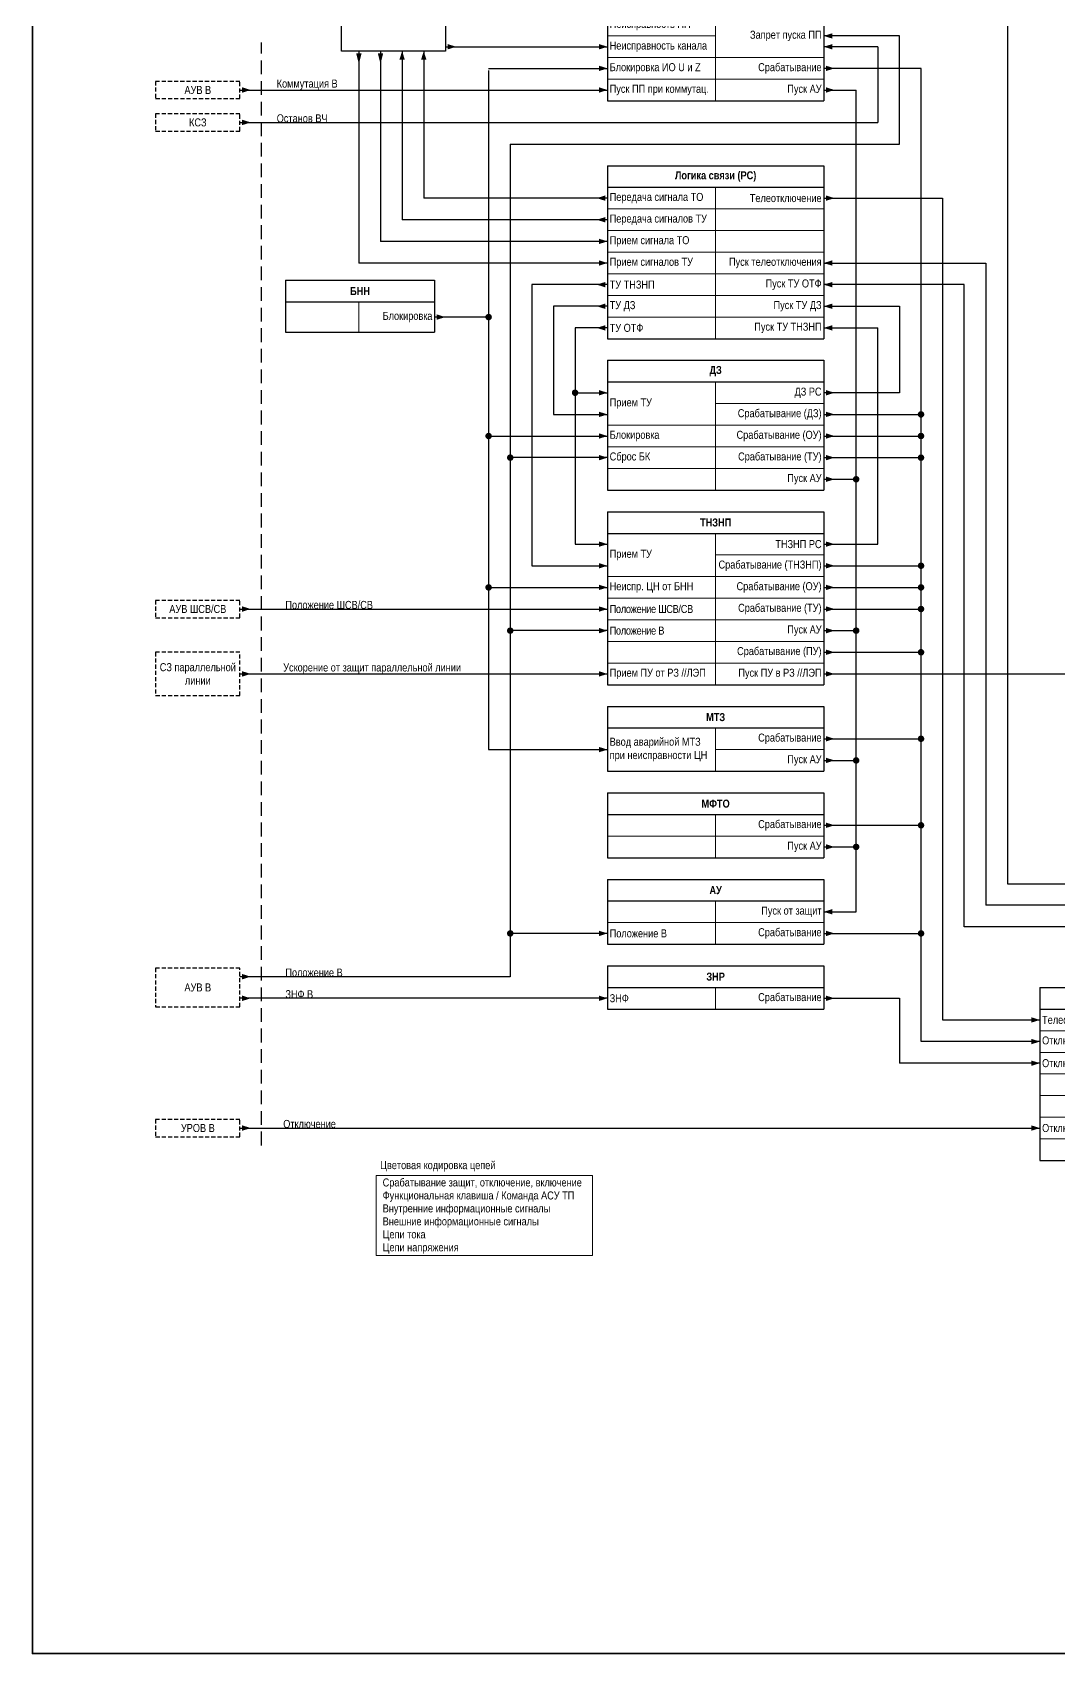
# Model space of a CAD drawing. Header units: millimetres. Extents: x -14593 to 14732, y -17400 to 5232.
# Drawn here: x 2994 to 3469, y -1128 to -378 of the extents above; entities that cross this region are included whole.
import ezdxf
from ezdxf.enums import TextEntityAlignment as Align

# ---------------------------------------------------------------- set-up
doc = ezdxf.new("R2010")
doc.units = ezdxf.units.MM
doc.linetypes.add('штриховая2', pattern=[9.525, 6.35, -3.175])
for name, color, linetype, lineweight in [('Основная', 7, 'Continuous', 30), ('Отключение_включение', 1, 'Continuous', 30), ('Тонкая', 7, 'Continuous', 18), ('Цепи внешние', 84, 'Continuous', 30), ('Цепи внутренние', 5, 'Continuous', 30), ('Цепи ТН', 200, 'Continuous', 30), ('Цепи ТТ', 23, 'Continuous', 30), ('Цепь - ФК и АСУ', 132, 'Continuous', 30)]:
    doc.layers.add(name, color=color, linetype=linetype, lineweight=lineweight)
doc.layers.add('Рамка', color=8, linetype='Continuous', lineweight=35, plot=False)
doc.styles.add('Narrow', font='ARIALN.TTF')
doc.styles.add('Табл дан', font='ARIALN.TTF')
doc.styles.add('Табл загол', font='ARIALNB.TTF')

# ---------------------------------------------------------------- blocks, each defined once
blk = doc.blocks.new('*T142')
at = {"layer": 'Основная', "color": 0, "linetype": 'ByBlock', "lineweight": -2, "transparency": 16777216}
for p, q in [((0, 0), (100, 0)), ((0, 0), (0, -10)), ((100, 0), (100, -10))]:
    blk.add_line(p, q, dxfattribs=at)
at = {"layer": 'Основная', "color": 0, "linetype": 'ByBlock', "lineweight": 30, "transparency": 16777216}
for p, q in [((0, -10), (100, -10)), ((0, -10), (0, -80)), ((100, -10), (100, -80)), ((0, -80), (100, -80))]:
    blk.add_line(p, q, dxfattribs=at)
at = {"layer": 'Основная', "color": 0, "linetype": 'ByBlock', "lineweight": 18, "transparency": 16777216}
for p, q in [((50, -10), (50, -80)), ((0, -20), (100, -20)), ((0, -30), (100, -30)), ((0, -40), (100, -40)), ((0, -50), (50, -50)), ((0, -60), (100, -60)), ((0, -70), (100, -70))]:
    blk.add_line(p, q, dxfattribs=at)
at = {"layer": 'Основная', "color": 0, "transparency": 16777216, "char_height": 3.7}
for s, insert, width, attachment_point, style in [('НВЧЗ', (50, -5), 97, 5, 'Табл загол'), ('{\\C256;Пуск}', (1, -15), 48, 4, 'Табл дан'), ('{\\C256;Запрет АПК\\P}', (1, -25), 48, 4, 'Табл дан'), ('{\\C256;Прием\\P}', (1, -35), 48, 4, 'Табл дан'), ('{\\C256;Неисправность ПП\\P}', (1, -45), 48, 4, 'Табл дан'), ('{\\C256;Запрет пуска ПП\\P}', (99, -50), 48, 6, 'Табл дан'), ('{\\C256;Неисправность канала\\P}', (1, -55), 48, 4, 'Табл дан'), ('Блокировка ИО U и Z', (1, -65), 48, 4, 'Табл дан'), ('Срабатывание ', (99, -65), 48, 6, 'Табл дан'), ('Пуск ПП при коммутац.', (1, -75), 48, 4, 'Табл дан'), ('Пуск АУ', (99, -75), 48, 6, 'Табл дан')]:
    blk.add_mtext(s, dxfattribs=dict(at, insert=insert, width=width, attachment_point=attachment_point, style=style))
blk = doc.blocks.new('*T236')
at = {"layer": 'Основная', "color": 0, "linetype": 'ByBlock', "lineweight": -2, "transparency": 16777216}
for p, q in [((0, 0), (100, 0)), ((0, 0), (0, -10)), ((100, 0), (100, -10))]:
    blk.add_line(p, q, dxfattribs=at)
at = {"layer": 'Основная', "color": 0, "linetype": 'ByBlock', "lineweight": 30, "transparency": 16777216}
for p, q in [((0, -10), (100, -10)), ((0, -10), (0, -60)), ((100, -10), (100, -60)), ((0, -60), (100, -60))]:
    blk.add_line(p, q, dxfattribs=at)
at = {"layer": 'Основная', "color": 0, "linetype": 'ByBlock', "lineweight": 18, "transparency": 16777216}
for p, q in [((50, -10), (50, -60)), ((50, -20), (100, -20)), ((0, -30), (100, -30)), ((0, -40), (100, -40)), ((0, -50), (100, -50))]:
    blk.add_line(p, q, dxfattribs=at)
at = {"layer": 'Основная', "color": 0, "transparency": 16777216, "char_height": 3.7}
for s, insert, width, attachment_point, style in [('{\\C256;ДЗ}', (50, -5), 97, 5, 'Табл загол'), ('ДЗ РС', (99, -15), 48, 6, 'Табл дан'), ('Прием ТУ', (1, -20), 48, 4, 'Табл дан'), ('Срабатывание (ДЗ)', (99, -25), 48, 6, 'Табл дан'), ('{\\C256;Блокировка}', (1, -35), 48, 4, 'Табл дан'), ('Срабатывание (ОУ)', (99, -35), 48, 6, 'Табл дан'), ('Сброс БК', (1, -45), 48, 4, 'Табл дан'), ('Срабатывание (ТУ)', (99, -45), 48, 6, 'Табл дан'), ('Пуск АУ', (99, -55), 48, 6, 'Табл дан')]:
    blk.add_mtext(s, dxfattribs=dict(at, insert=insert, width=width, attachment_point=attachment_point, style=style))
blk = doc.blocks.new('*T237')
at = {"layer": 'Основная', "color": 0, "linetype": 'ByBlock', "lineweight": -2, "transparency": 16777216}
for p, q in [((0, 0), (100, 0)), ((0, 0), (0, -10)), ((100, 0), (100, -10))]:
    blk.add_line(p, q, dxfattribs=at)
at = {"layer": 'Основная', "color": 0, "linetype": 'ByBlock', "lineweight": 30, "transparency": 16777216}
for p, q in [((0, -10), (100, -10)), ((0, -10), (0, -80)), ((100, -10), (100, -80)), ((0, -80), (100, -80))]:
    blk.add_line(p, q, dxfattribs=at)
at = {"layer": 'Основная', "color": 0, "linetype": 'ByBlock', "lineweight": 18, "transparency": 16777216}
for p, q in [((50, -10), (50, -80)), ((50, -20), (100, -20)), ((0, -30), (100, -30)), ((0, -40), (100, -40)), ((0, -50), (100, -50)), ((0, -60), (100, -60)), ((0, -70), (100, -70))]:
    blk.add_line(p, q, dxfattribs=at)
at = {"layer": 'Основная', "color": 0, "transparency": 16777216, "char_height": 3.7}
for s, insert, width, attachment_point, style in [('{\\C256;ТНЗНП}', (50, -5), 97, 5, 'Табл загол'), ('ТНЗНП РС', (99, -15), 48, 6, 'Табл дан'), ('Прием ТУ', (1, -20), 48, 4, 'Табл дан'), ('Срабатывание ({\\C256;ТНЗНП)}', (99, -25), 48, 6, 'Табл дан'), ('{\\C256;Неиспр. ЦН от БНН}', (1, -35), 48, 4, 'Табл дан'), ('Срабатывание (ОУ)', (99, -35), 48, 6, 'Табл дан'), ('{\\T0.95;Положение ШСВ/СВ}', (1, -45), 48, 4, 'Табл дан'), ('Срабатывание (ТУ)', (99, -45), 48, 6, 'Табл дан'), ('{\\T0.95;Положение В}', (1, -55), 48, 4, 'Табл дан'), ('Пуск АУ', (99, -55), 48, 6, 'Табл дан'), ('Срабатывание (ПУ)', (99, -65), 48, 6, 'Табл дан'), ('Прием ПУ от РЗ //ЛЭП', (1, -75), 48, 4, 'Табл дан'), ('Пуск ПУ в РЗ //ЛЭП', (99, -75), 48, 6, 'Табл дан')]:
    blk.add_mtext(s, dxfattribs=dict(at, insert=insert, width=width, attachment_point=attachment_point, style=style))
blk = doc.blocks.new('*T238')
at = {"layer": 'Основная', "color": 0, "linetype": 'ByBlock', "lineweight": -2, "transparency": 16777216}
for p, q in [((0, 0), (100, 0)), ((0, 0), (0, -10)), ((100, 0), (100, -10))]:
    blk.add_line(p, q, dxfattribs=at)
at = {"layer": 'Основная', "color": 0, "linetype": 'ByBlock', "lineweight": 30, "transparency": 16777216}
for p, q in [((0, -10), (100, -10)), ((0, -10), (0, -30)), ((100, -10), (100, -30)), ((0, -30), (100, -30))]:
    blk.add_line(p, q, dxfattribs=at)
at = {"layer": 'Основная', "color": 0, "linetype": 'ByBlock', "lineweight": 18, "transparency": 16777216}
for p, q in [((50, -10), (50, -30)), ((0, -20), (100, -20))]:
    blk.add_line(p, q, dxfattribs=at)
at = {"layer": 'Основная', "color": 0, "transparency": 16777216, "char_height": 3.7}
for s, insert, width, attachment_point, style in [('{\\C256;МФТО}', (50, -5), 97, 5, 'Табл загол'), ('Срабатывание ', (99, -15), 48, 6, 'Табл дан'), ('Пуск АУ', (99, -25), 48, 6, 'Табл дан')]:
    blk.add_mtext(s, dxfattribs=dict(at, insert=insert, width=width, attachment_point=attachment_point, style=style))
blk = doc.blocks.new('*T239')
at = {"layer": 'Основная', "color": 0, "linetype": 'ByBlock', "lineweight": -2, "transparency": 16777216}
for p, q in [((0, 0), (100, 0)), ((0, 0), (0, -10)), ((100, 0), (100, -10))]:
    blk.add_line(p, q, dxfattribs=at)
at = {"layer": 'Основная', "color": 0, "linetype": 'ByBlock', "lineweight": 30, "transparency": 16777216}
for p, q in [((0, -10), (100, -10)), ((0, -10), (0, -30)), ((100, -10), (100, -30)), ((0, -30), (100, -30))]:
    blk.add_line(p, q, dxfattribs=at)
at = {"layer": 'Основная', "color": 0, "linetype": 'ByBlock', "lineweight": 18, "transparency": 16777216}
for p, q in [((50, -10), (50, -30)), ((50, -20), (100, -20))]:
    blk.add_line(p, q, dxfattribs=at)
at = {"layer": 'Основная', "color": 0, "transparency": 16777216, "char_height": 3.7}
for s, insert, width, attachment_point, style in [('{\\C256;МТЗ}', (50, -5), 97, 5, 'Табл загол'), ('Ввод аварийной МТЗ при неисправности ЦН', (1, -20), 48, 4, 'Табл дан'), ('Срабатывание', (99, -15), 48, 6, 'Табл дан'), ('Пуск АУ', (99, -25), 48, 6, 'Табл дан')]:
    blk.add_mtext(s, dxfattribs=dict(at, insert=insert, width=width, attachment_point=attachment_point, style=style))
blk = doc.blocks.new('*T240')
at = {"layer": 'Основная', "color": 0, "linetype": 'ByBlock', "lineweight": -2, "transparency": 16777216}
for p, q in [((0, 0), (100, 0)), ((0, 0), (0, -10)), ((100, 0), (100, -10))]:
    blk.add_line(p, q, dxfattribs=at)
at = {"layer": 'Основная', "color": 0, "linetype": 'ByBlock', "lineweight": 30, "transparency": 16777216}
for p, q in [((0, -10), (100, -10)), ((0, -10), (0, -20)), ((100, -10), (100, -20)), ((0, -20), (100, -20))]:
    blk.add_line(p, q, dxfattribs=at)
at = {"layer": 'Основная', "color": 0, "linetype": 'ByBlock', "lineweight": 18, "transparency": 16777216}
blk.add_line((50, -10), (50, -20), dxfattribs=at)
at = {"layer": 'Основная', "color": 0, "transparency": 16777216, "char_height": 3.7}
for s, insert, width, attachment_point, style in [('{\\C256;ЗНР}', (50, -5), 97, 5, 'Табл загол'), ('ЗНФ', (1, -15), 48, 4, 'Табл дан'), ('Срабатывание', (99, -15), 48, 6, 'Табл дан')]:
    blk.add_mtext(s, dxfattribs=dict(at, insert=insert, width=width, attachment_point=attachment_point, style=style))
blk = doc.blocks.new('Point')
at = {"layer": 'Основная', "color": 0, "const_width": 1.5}
blk.add_lwpolyline([(-0.75, 0, 1), (0.75, 0, 1)], format="xyb", close=True, dxfattribs=at)
blk = doc.blocks.new('*T241')
at = {"layer": 'Основная', "color": 0, "linetype": 'ByBlock', "lineweight": -2, "transparency": 16777216}
for p, q in [((0, 0), (100, 0)), ((0, 0), (0, -10)), ((100, 0), (100, -10))]:
    blk.add_line(p, q, dxfattribs=at)
at = {"layer": 'Основная', "color": 0, "linetype": 'ByBlock', "lineweight": 30, "transparency": 16777216}
for p, q in [((0, -10), (100, -10)), ((0, -10), (0, -80)), ((100, -10), (100, -80)), ((0, -80), (100, -80))]:
    blk.add_line(p, q, dxfattribs=at)
at = {"layer": 'Основная', "color": 0, "linetype": 'ByBlock', "lineweight": 18, "transparency": 16777216}
for p, q in [((50, -10), (50, -80)), ((0, -20), (100, -20)), ((0, -30), (100, -30)), ((0, -40), (100, -40)), ((0, -50), (100, -50)), ((0, -60), (100, -60)), ((0, -70), (100, -70))]:
    blk.add_line(p, q, dxfattribs=at)
at = {"layer": 'Основная', "color": 0, "transparency": 16777216, "char_height": 3.7}
for s, insert, width, attachment_point, style in [('{\\C256;Логика отключения}', (50, -5), 97, 5, 'Табл загол'), ('Телеотключение', (1, -15), 48, 4, 'Табл дан'), ('Пуск ТУ ОТФ', (99, -15), 48, 6, 'Табл дан'), ('{\\C256;Отключение от защит}', (1, -25), 48, 4, 'Табл дан'), ('Пуск ТО', (99, -25), 48, 6, 'Табл дан'), ('Отключение от ЗНР', (1, -35), 48, 4, 'Табл дан'), ('Останов ВЧ', (99, -35), 48, 6, 'Табл дан'), ('Отключение', (99, -45), 48, 6, 'Табл дан'), ('Запрет АПВ', (99, -55), 48, 6, 'Табл дан'), ('Отключение от УРОВ', (1, -65), 48, 4, 'Табл дан'), ('Пуск УРОВ', (99, -75), 48, 6, 'Табл дан')]:
    blk.add_mtext(s, dxfattribs=dict(at, insert=insert, width=width, attachment_point=attachment_point, style=style))
blk = doc.blocks.new('*T242')
at = {"layer": 'Основная', "color": 0, "linetype": 'ByBlock', "lineweight": -2, "transparency": 16777216}
for p, q in [((0, 0), (100, 0)), ((0, 0), (0, -10)), ((100, 0), (100, -10))]:
    blk.add_line(p, q, dxfattribs=at)
at = {"layer": 'Основная', "color": 0, "linetype": 'ByBlock', "lineweight": 30, "transparency": 16777216}
for p, q in [((0, -10), (100, -10)), ((0, -10), (0, -80)), ((100, -10), (100, -80)), ((0, -80), (100, -80))]:
    blk.add_line(p, q, dxfattribs=at)
at = {"layer": 'Основная', "color": 0, "linetype": 'ByBlock', "lineweight": 18, "transparency": 16777216}
for p, q in [((50, -10), (50, -80)), ((0, -20), (100, -20)), ((0, -30), (100, -30)), ((0, -40), (100, -40)), ((0, -50), (100, -50)), ((0, -60), (100, -60)), ((0, -70), (100, -70))]:
    blk.add_line(p, q, dxfattribs=at)
at = {"layer": 'Основная', "color": 0, "transparency": 16777216, "char_height": 3.7}
for s, insert, width, attachment_point, style in [('Логика связи (РС)', (50, -5), 97, 5, 'Табл загол'), ('Передача сигнала ТО ', (1, -15), 48, 4, 'Табл дан'), ('Телеотключение', (99, -15), 48, 6, 'Табл дан'), ('Передача сигналов ТУ', (1, -25), 48, 4, 'Табл дан'), ('Прием сигнала ТО ', (1, -35), 48, 4, 'Табл дан'), ('Прием сигналов ТУ', (1, -45), 48, 4, 'Табл дан'), ('Пуск телеотключения', (99, -45), 48, 6, 'Табл дан'), ('ТУ ТНЗНП', (1, -55), 48, 4, 'Табл дан'), ('Пуск ТУ ОТФ', (99, -55), 48, 6, 'Табл дан'), ('ТУ ДЗ', (1, -65), 48, 4, 'Табл дан'), ('Пуск ТУ ДЗ', (99, -65), 48, 6, 'Табл дан'), ('ТУ ОТФ', (1, -75), 48, 4, 'Табл дан'), ('Пуск ТУ ТНЗНП', (99, -75), 48, 6, 'Табл дан')]:
    blk.add_mtext(s, dxfattribs=dict(at, insert=insert, width=width, attachment_point=attachment_point, style=style))
blk = doc.blocks.new('*T243')
at = {"layer": 'Основная', "color": 0, "linetype": 'ByBlock', "lineweight": -2, "transparency": 16777216}
for p, q in [((0, 0), (69, 0)), ((0, 0), (0, -10)), ((69, 0), (69, -10))]:
    blk.add_line(p, q, dxfattribs=at)
at = {"layer": 'Основная', "color": 0, "linetype": 'ByBlock', "lineweight": 30, "transparency": 16777216}
for p, q in [((0, -10), (69, -10)), ((0, -10), (0, -24)), ((69, -10), (69, -24)), ((0, -24), (69, -24))]:
    blk.add_line(p, q, dxfattribs=at)
at = {"layer": 'Основная', "color": 0, "linetype": 'ByBlock', "lineweight": 18, "transparency": 16777216}
blk.add_line((34, -10), (34, -24), dxfattribs=at)
at = {"layer": 'Основная', "color": 0, "transparency": 16777216, "char_height": 3.7}
for s, insert, width, attachment_point, style in [('{\\C256;БНН}', (34.5, -5), 66, 5, 'Табл загол'), ('Блокировка', (68, -17), 33, 6, 'Табл дан')]:
    blk.add_mtext(s, dxfattribs=dict(at, insert=insert, width=width, attachment_point=attachment_point, style=style))
blk = doc.blocks.new('*T235')
at = {"layer": 'Основная', "color": 0, "linetype": 'ByBlock', "lineweight": -2, "transparency": 16777216}
for p, q in [((0, 0), (100, 0)), ((0, 0), (0, -10)), ((100, 0), (100, -10))]:
    blk.add_line(p, q, dxfattribs=at)
at = {"layer": 'Основная', "color": 0, "linetype": 'ByBlock', "lineweight": 30, "transparency": 16777216}
for p, q in [((0, -10), (100, -10)), ((0, -10), (0, -30)), ((100, -10), (100, -30)), ((0, -30), (100, -30))]:
    blk.add_line(p, q, dxfattribs=at)
at = {"layer": 'Основная', "color": 0, "linetype": 'ByBlock', "lineweight": 18, "transparency": 16777216}
for p, q in [((50, -10), (50, -30)), ((0, -20), (100, -20))]:
    blk.add_line(p, q, dxfattribs=at)
at = {"layer": 'Основная', "color": 0, "transparency": 16777216, "char_height": 3.7}
for s, insert, width, attachment_point, style in [('{\\C256;АУ}', (50, -5), 97, 5, 'Табл загол'), ('Пуск от защит', (99, -15), 48, 6, 'Табл дан'), ('Срабатывание', (99, -25), 48, 6, 'Табл дан'), ('Положение В', (1, -25), 48, 4, 'Табл дан')]:
    blk.add_mtext(s, dxfattribs=dict(at, insert=insert, width=width, attachment_point=attachment_point, style=style))

msp = doc.modelspace()

# ---------------------------------------------------------------- linework, layer by layer
at = {"layer": 'Основная'}
msp.add_lwpolyline([(3137, -343), (3185, -343), (3185, -387), (3137, -387)], close=True, dxfattribs=at)
at = {"layer": 'Отключение_включение', "ltscale": 0.3}
for points in [[(3155, -393, 0, 2.5, 0), (3155, -388, 0, 0, 0)], [(3175, -387, 0, 2.5, 0), (3175, -391, 0, 0, 0)], [(3365, -395, 0, 2.5, 0), (3361, -395, 0, 0, 0)], [(3255, -455, 0, 2.5, 0), (3259, -455, 0, 0, 0)], [(3365, -455, 0, 2.5, 0), (3361, -455, 0, 0, 0)], [(3260, -475, 0, 2.5, 0), (3256, -475, 0, 0, 0)], [(3360, -485, 0, 2.5, 0), (3364, -485, 0, 0, 0)], [(3365, -555, 0, 2.5, 0), (3361, -555, 0, 0, 0)], [(3365, -565, 0, 2.5, 0), (3361, -565, 0, 0, 0)], [(3365, -575, 0, 2.5, 0), (3361, -575, 0, 0, 0)], [(3365, -625, 0, 2.5, 0), (3361, -625, 0, 0, 0)], [(3365, -635, 0, 2.5, 0), (3361, -635, 0, 0, 0)], [(3365, -645, 0, 2.5, 0), (3361, -645, 0, 0, 0)], [(3365, -665, 0, 2.5, 0), (3361, -665, 0, 0, 0)], [(3365, -705, 0, 2.5, 0), (3361, -705, 0, 0, 0)], [(3365, -745, 0, 2.5, 0), (3361, -745, 0, 0, 0)], [(3365, -795, 0, 2.5, 0), (3361, -795, 0, 0, 0)], [(3365, -825, 0, 2.5, 0), (3361, -825, 0, 0, 0)], [(3460, -835, 0, 2.5, 0), (3456, -835, 0, 0, 0)], [(3460, -845, 0, 2.5, 0), (3456, -845, 0, 0, 0)], [(3460, -855, 0, 2.5, 0), (3456, -855, 0, 0, 0)], [(3095, -885, 0, 2.5, 0), (3091, -885, 0, 0, 0)], [(3460, -885, 0, 2.5, 0), (3456, -885, 0, 0, 0)]]:
    msp.add_lwpolyline(points, format="xyseb", dxfattribs=at)
at = {"layer": 'Отключение_включение'}
for points in [[(3155, -387), (3155, -475)], [(3175, -387), (3175, -455)], [(3360, -555), (3405, -555)], [(3360, -565), (3405, -565)], [(3360, -575), (3405, -575)], [(3360, -645), (3405, -645)], [(3360, -665), (3405, -665)], [(3395, -825), (3395, -855)], [(3090, -885), (3460, -885)]]:
    msp.add_lwpolyline(points, dxfattribs=at)
at = {"layer": 'Отключение_включение', "ltscale": 0.3}
for points in [[(3405, -395), (3360, -395)], [(3405, -845), (3405, -395)], [(3217, -455), (3175, -455)], [(3260, -455), (3217, -455)], [(3360, -455), (3415, -455)], [(3415, -455), (3415, -835)], [(3260, -475), (3155, -475)], [(3360, -485), (3435, -485)], [(3435, -485), (3435, -782)], [(3360, -625), (3405, -625)], [(3360, -635), (3405, -635), (3405, -635)], [(3360, -705), (3405, -705)], [(3360, -745), (3405, -745)], [(3585, -782), (3435, -782)], [(3360, -795), (3405, -795)], [(3360, -825), (3395, -825)], [(3415, -835), (3460, -835)], [(3460, -845), (3405, -845)], [(3460, -855), (3395, -855)]]:
    msp.add_lwpolyline(points, dxfattribs=at)
at = {"layer": 'Рамка', "color": 1}
msp.add_lwpolyline([(2994, 15), (3745, 15), (3745, -1128), (2994, -1128)], close=True, dxfattribs=at)
at = {"layer": 'Тонкая', "ltscale": 0.3}
msp.add_lwpolyline([(3153, -907), (3253, -907), (3253, -944), (3153, -944)], close=True, dxfattribs=at)
at = {"layer": 'Цепи внешние', "ltscale": 0.3}
for points in [[(3360, -380, 0, 2.5, 0), (3364, -380, 0, 0, 0)], [(3360, -385, 0, 2.5, 0), (3364, -385, 0, 0, 0)], [(3095, -405, 0, 2.5, 0), (3091, -405, 0, 0, 0)], [(3260, -405, 0, 2.5, 0), (3256, -405, 0, 0, 0)], [(3095, -420, 0, 2.5, 0), (3091, -420, 0, 0, 0)], [(3260, -575, 0, 2.5, 0), (3256, -575, 0, 0, 0)], [(3095, -645, 0, 2.5, 0), (3091, -645, 0, 0, 0)], [(3260, -645, 0, 2.5, 0), (3256, -645, 0, 0, 0)], [(3260, -655, 0, 2.5, 0), (3256, -655, 0, 0, 0)], [(3095, -675, 0, 2.5, 0), (3091, -675, 0, 0, 0)], [(3260, -675, 0, 2.5, 0), (3256, -675, 0, 0, 0)], [(3365, -675, 0, 2.5, 0), (3361, -675, 0, 0, 0)], [(3260, -795, 0, 2.5, 0), (3256, -795, 0, 0, 0)], [(3095, -815, 0, 2.5, 0), (3091, -815, 0, 0, 0)], [(3095, -825, 0, 2.5, 0), (3091, -825, 0, 0, 0)], [(3260, -825, 0, 2.5, 0), (3256, -825, 0, 0, 0)]]:
    msp.add_lwpolyline(points, format="xyseb", dxfattribs=at)
at = {"layer": 'Цепи внешние'}
for points in [[(3395, -380), (3360, -380)], [(3395, -430), (3395, -380)], [(3385, -385), (3360, -385)], [(3385, -385), (3385, -420)], [(3090, -405), (3260, -405)], [(3090, -420), (3385, -420)], [(3215, -430), (3395, -430)], [(3090, -645), (3260, -645)], [(3090, -675), (3260, -675)], [(3360, -675), (3597, -675)]]:
    msp.add_lwpolyline(points, dxfattribs=at)
at = {"layer": 'Цепи внешние', "linetype": 'штриховая2', "ltscale": 0.3}
for points in [[(3090, -401), (3051, -401), (3051, -409), (3090, -409)], [(3090, -416), (3051, -416), (3051, -424), (3090, -424)], [(3090, -641), (3051, -641), (3051, -649), (3090, -649)], [(3090, -665), (3051, -665), (3051, -685), (3090, -685)], [(3090, -811), (3051, -811), (3051, -829), (3090, -829)], [(3090, -881), (3051, -881), (3051, -889), (3090, -889)]]:
    msp.add_lwpolyline(points, close=True, dxfattribs=at)
at = {"layer": 'Цепи внешние', "ltscale": 0.3}
for points in [[(3215, -430), (3215, -815)], [(3260, -575), (3215, -575)], [(3260, -655), (3215, -655)], [(3260, -795), (3215, -795)], [(3215, -815), (3090, -815)], [(3260, -825), (3090, -825)]]:
    msp.add_lwpolyline(points, dxfattribs=at)
at = {"layer": 'Цепи внутренние'}
for points in [[(3445, -375), (3445, -772)], [(3145, -387), (3145, -485)], [(3165, -387), (3165, -465)], [(3185, -385), (3260, -385)], [(3205, -395), (3260, -395)], [(3205, -396), (3205, -710)], [(3360, -405), (3375, -405)], [(3375, -785), (3375, -405)], [(3260, -515), (3245, -515)], [(3245, -515), (3245, -615)], [(3205, -565), (3260, -565)], [(3360, -585), (3375, -585)], [(3205, -635), (3260, -635)], [(3360, -655), (3375, -655)], [(3205, -710), (3260, -710)], [(3360, -715), (3375, -715)], [(3360, -755), (3375, -755)], [(3445, -772), (3595, -772)]]:
    msp.add_lwpolyline(points, dxfattribs=at)
at = {"layer": 'Цепи внутренние', "linetype": 'штриховая2'}
msp.add_lwpolyline([(3100, -893), (3100, -383)], dxfattribs=at)
at = {"layer": 'Цепи внутренние', "ltscale": 0.3}
for points in [[(3145, -393, 0, 2.5, 0), (3145, -388, 0, 0, 0)], [(3165, -387, 0, 2.5, 0), (3165, -391, 0, 0, 0)], [(3190, -385, 0, 2.5, 0), (3186, -385, 0, 0, 0)], [(3260, -385, 0, 2.5, 0), (3256, -385, 0, 0, 0)], [(3260, -395, 0, 2.5, 0), (3256, -395, 0, 0, 0)], [(3365, -405, 0, 2.5, 0), (3361, -405, 0, 0, 0)], [(3255, -465, 0, 2.5, 0), (3259, -465, 0, 0, 0)], [(3260, -485, 0, 2.5, 0), (3256, -485, 0, 0, 0)], [(3255, -495, 0, 2.5, 0), (3259, -495, 0, 0, 0)], [(3360, -495, 0, 2.5, 0), (3364, -495, 0, 0, 0)], [(3185, -510, 0, 2.5, 0), (3181, -510, 0, 0, 0)], [(3255, -505, 0, 2.5, 0), (3259, -505, 0, 0, 0)], [(3360, -505, 0, 2.5, 0), (3364, -505, 0, 0, 0)], [(3255, -515, 0, 2.5, 0), (3259, -515, 0, 0, 0)], [(3360, -515, 0, 2.5, 0), (3364, -515, 0, 0, 0)], [(3260, -545, 0, 2.5, 0), (3256, -545, 0, 0, 0)], [(3365, -545, 0, 2.5, 0), (3361, -545, 0, 0, 0)], [(3260, -555, 0, 2.5, 0), (3256, -555, 0, 0, 0)], [(3260, -565, 0, 2.5, 0), (3256, -565, 0, 0, 0)], [(3365, -585, 0, 2.5, 0), (3361, -585, 0, 0, 0)], [(3260, -615, 0, 2.5, 0), (3256, -615, 0, 0, 0)], [(3365, -615, 0, 2.5, 0), (3361, -615, 0, 0, 0)], [(3260, -625, 0, 2.5, 0), (3256, -625, 0, 0, 0)], [(3260, -635, 0, 2.5, 0), (3256, -635, 0, 0, 0)], [(3365, -655, 0, 2.5, 0), (3361, -655, 0, 0, 0)], [(3260, -710, 0, 2.5, 0), (3256, -710, 0, 0, 0)], [(3365, -715, 0, 2.5, 0), (3361, -715, 0, 0, 0)], [(3365, -755, 0, 2.5, 0), (3361, -755, 0, 0, 0)], [(3360, -785, 0, 2.5, 0), (3364, -785, 0, 0, 0)]]:
    msp.add_lwpolyline(points, format="xyseb", dxfattribs=at)
for points in [[(3217, -465), (3165, -465)], [(3260, -465), (3217, -465)], [(3260, -485), (3145, -485)], [(3225, -495), (3225, -625)], [(3260, -495), (3225, -495)], [(3425, -495), (3360, -495)], [(3425, -792), (3425, -495)], [(3235, -505), (3235, -555)], [(3260, -505), (3235, -505)], [(3360, -505), (3395, -505)], [(3395, -505), (3395, -545)], [(3205, -510), (3180, -510)], [(3360, -515), (3385, -515)], [(3385, -615), (3385, -515)], [(3245, -545), (3260, -545)], [(3395, -545), (3360, -545)], [(3235, -555), (3260, -555)], [(3245, -615), (3260, -615)], [(3360, -615), (3385, -615)], [(3225, -625), (3260, -625)], [(3360, -785), (3375, -785)], [(3575, -792), (3425, -792)]]:
    msp.add_lwpolyline(points, dxfattribs=at)

# ---------------------------------------------------------------- block references
for name, p in [('*T142', (3260, -330)), ('*T242', (3260, -440)), ('*T243', (3111, -493)), ('*T236', (3260, -530)), ('*T237', (3260, -600)), ('*T239', (3260, -690)), ('*T238', (3260, -730)), ('*T235', (3260, -770)), ('*T240', (3260, -810)), ('*T241', (3460, -820))]:
    msp.add_blockref(name, p)
at = {"layer": 'Отключение_включение'}
for p in [(3405, -555), (3405, -565), (3405, -575), (3405, -625), (3405, -635), (3405, -645), (3405, -665), (3405, -705), (3405, -745), (3405, -795)]:
    msp.add_blockref('Point', p, dxfattribs=at)
at = {"layer": 'Цепи внешние'}
for p in [(3215, -575), (3215, -655), (3215, -795)]:
    msp.add_blockref('Point', p, dxfattribs=at)
at = {"layer": 'Цепи внутренние'}
for p in [(3205, -510), (3245, -545), (3205, -565), (3375, -585), (3205, -635), (3375, -655), (3375, -715), (3375, -755)]:
    msp.add_blockref('Point', p, dxfattribs=at)

# ---------------------------------------------------------------- texts
at = {"layer": 'Основная', "style": 'Narrow'}
msp.add_text('Цветовая кодировка цепей', height=3.7, dxfattribs=at).set_placement((3181.5, -904), align=Align.CENTER)
at = {"layer": 'Основная', "char_height": 3.7, "style": 'Narrow'}
for s, insert, width, attachment_point in [('АУВ В', (3070.5, -405), 39, 5), ('Коммутация В', (3107, -405), 65, 7), ('КСЗ', (3070.5, -420), 39, 5), ('Останов ВЧ', (3107, -420), 65, 7), ('АУВ ШСВ/СВ', (3070.5, -645), 39, 5), ('Положение ШСВ/СВ', (3111, -645), 65, 7), ('СЗ параллельной линии', (3070.5, -675), 39, 5), ('Ускорение от защит параллельной линии', (3110, -675), 85, 7), ('Положение В', (3111, -815), 65, 7), ('АУВ В', (3070.5, -820), 39, 5), ('ЗНФ В', (3111, -825), 65, 7), ('УРОВ В', (3070.5, -885), 39, 5), ('Отключение', (3110, -885), 65, 7)]:
    msp.add_mtext(s, dxfattribs=dict(at, insert=insert, width=width, attachment_point=attachment_point))
at = {"layer": 'Отключение_включение', "style": 'Narrow'}
msp.add_text('Срабатывание защит, отключение, включение', height=3.7, dxfattribs=at).set_placement((3156, -912))
at = {"layer": 'Цепи внешние', "style": 'Narrow'}
msp.add_text('Внешние информационные сигналы', height=3.7, dxfattribs=at).set_placement((3156, -930))
at = {"layer": 'Цепи внутренние', "style": 'Narrow'}
msp.add_text('Внутренние информационные сигналы', height=3.7, dxfattribs=at).set_placement((3156, -924))
at = {"layer": 'Цепи ТН', "style": 'Narrow'}
msp.add_text('Цепи напряжения', height=3.7, dxfattribs=at).set_placement((3156, -942))
at = {"layer": 'Цепи ТТ', "style": 'Narrow'}
msp.add_text('Цепи тока', height=3.7, dxfattribs=at).set_placement((3156, -936))
at = {"layer": 'Цепь - ФК и АСУ', "style": 'Narrow'}
msp.add_text('Функциональная клавиша / Команда АСУ ТП', height=3.7, dxfattribs=at).set_placement((3156, -918))

doc.saveas('drawing.dxf')
